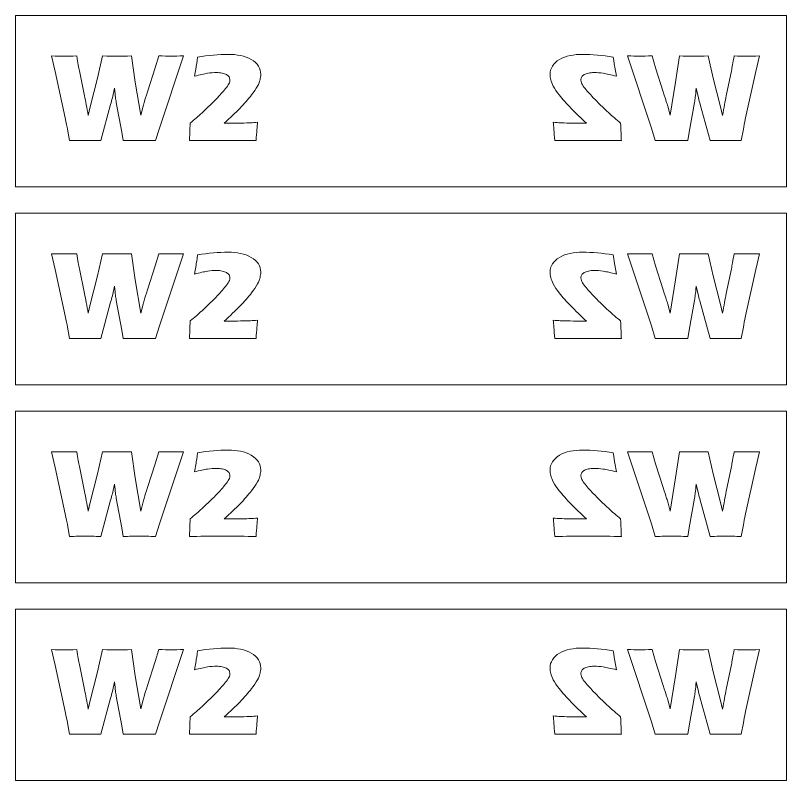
# Model space of a CAD drawing. Header units: millimetres. Extents: x 19 to 160, y -113 to -69.
# Drawn here: x 67.27 to 112.27, y -113.16 to -68.54 of the extents above; entities that cross this region are included whole.
import ezdxf

# ---------------------------------------------------------------- set-up
doc = ezdxf.new("R2010")
doc.units = ezdxf.units.MM
doc.header["$MEASUREMENT"] = 0
doc.layers.add('Layer 1', color=7, linetype='Continuous', lineweight=0)

# ---------------------------------------------------------------- blocks, each defined once
blk = doc.blocks.new('Block_8')
at = {"layer": 'Layer 1', "color": 250, "lineweight": 18, "true_color": 0x231f20}
for points, knots in [([(70.425, -75.838), (70.425, -75.838), (70.302, -75.173), (70.302, -75.173), (70.273, -75.016), (70.228, -74.796), (70.168, -74.514), (70.168, -74.514), (69.578, -71.812), (69.578, -71.812), (69.578, -71.812), (69.364, -70.9), (69.364, -70.9), (69.668, -70.905), (69.915, -70.908), (70.103, -70.908), (70.315, -70.908), (70.561, -70.905), (70.841, -70.9), (70.906, -71.293), (70.958, -71.582), (70.997, -71.765), (70.997, -71.765), (71.301, -73.223), (71.301, -73.223), (71.364, -73.536), (71.434, -73.918), (71.511, -74.369), (71.511, -74.369), (71.63, -73.863), (71.63, -73.863), (71.63, -73.863), (72.06, -72.192), (72.06, -72.192), (72.06, -72.192), (72.356, -70.9), (72.356, -70.9), (72.686, -70.905), (72.966, -70.908), (73.195, -70.908), (73.443, -70.908), (73.722, -70.905), (74.031, -70.9), (74.031, -70.9), (74.259, -72.423), (74.259, -72.423), (74.259, -72.423), (74.575, -74.362), (74.575, -74.362), (74.575, -74.362), (74.716, -73.83), (74.716, -73.83), (74.743, -73.739), (74.77, -73.646), (74.799, -73.552), (74.828, -73.458), (74.888, -73.271), (74.98, -72.991), (74.98, -72.991), (75.421, -71.602), (75.421, -71.602), (75.421, -71.602), (75.627, -70.9), (75.627, -70.9), (75.919, -70.903), (76.16, -70.904), (76.35, -70.904), (76.564, -70.904), (76.804, -70.903), (77.069, -70.9), (77.069, -70.9), (75.667, -75.104), (75.667, -75.104), (75.667, -75.104), (75.443, -75.838), (75.443, -75.838), (75.081, -75.833), (74.765, -75.831), (74.495, -75.831), (74.21, -75.831), (73.895, -75.833), (73.551, -75.838), (73.551, -75.838), (73.467, -75.343), (73.467, -75.343), (73.467, -75.343), (73.15, -73.617), (73.15, -73.617), (73.133, -73.513), (73.118, -73.407), (73.104, -73.297), (73.091, -73.187), (73.073, -73.017), (73.048, -72.785), (73.048, -72.785), (72.922, -73.346), (72.922, -73.346), (72.89, -73.471), (72.858, -73.598), (72.824, -73.726), (72.824, -73.726), (72.241, -75.838), (72.241, -75.838), (71.877, -75.833), (71.574, -75.831), (71.333, -75.831), (71.077, -75.831), (70.775, -75.833), (70.425, -75.838)], [0, 0, 0, 0, 1, 1, 1, 2, 2, 2, 3, 3, 3, 4, 4, 4, 5, 5, 5, 6, 6, 6, 7, 7, 7, 8, 8, 8, 9, 9, 9, 10, 10, 10, 11, 11, 11, 12, 12, 12, 13, 13, 13, 14, 14, 14, 15, 15, 15, 16, 16, 16, 17, 17, 17, 18, 18, 18, 19, 19, 19, 20, 20, 20, 21, 21, 21, 22, 22, 22, 23, 23, 23, 24, 24, 24, 25, 25, 25, 26, 26, 26, 27, 27, 27, 28, 28, 28, 29, 29, 29, 30, 30, 30, 31, 31, 31, 32, 32, 32, 33, 33, 33, 34, 34, 34, 35, 35, 35, 36, 36, 36, 36]), ([(77.416, -75.838), (77.426, -75.725), (77.434, -75.575), (77.44, -75.388), (77.446, -75.201), (77.454, -75.01), (77.463, -74.815), (77.714, -74.61), (77.945, -74.411), (78.154, -74.218), (78.494, -73.905), (78.796, -73.61), (79.059, -73.335), (79.269, -73.116), (79.445, -72.914), (79.587, -72.731), (79.669, -72.623), (79.723, -72.532), (79.75, -72.46), (79.769, -72.409), (79.779, -72.357), (79.779, -72.304), (79.779, -72.234), (79.763, -72.173), (79.732, -72.121), (79.7, -72.07), (79.651, -72.025), (79.583, -71.989), (79.516, -71.953), (79.434, -71.924), (79.337, -71.902), (79.241, -71.881), (79.131, -71.87), (79.008, -71.87), (78.839, -71.87), (78.661, -71.884), (78.475, -71.913), (78.288, -71.942), (78.033, -71.998), (77.709, -72.08), (77.709, -72.08), (77.804, -71.562), (77.804, -71.562), (77.825, -71.459), (77.857, -71.26), (77.898, -70.966), (78.532, -70.859), (79.126, -70.806), (79.681, -70.806), (79.934, -70.806), (80.177, -70.829), (80.408, -70.875), (80.64, -70.921), (80.847, -70.999), (81.03, -71.108), (81.213, -71.218), (81.351, -71.346), (81.443, -71.492), (81.534, -71.638), (81.58, -71.795), (81.58, -71.964), (81.58, -72.075), (81.567, -72.185), (81.54, -72.293), (81.514, -72.397), (81.464, -72.519), (81.392, -72.658), (81.3, -72.832), (81.187, -73.003), (81.052, -73.172), (80.852, -73.425), (80.62, -73.687), (80.357, -73.957), (80.107, -74.213), (79.805, -74.5), (79.453, -74.818), (79.453, -74.818), (79.851, -74.822), (79.851, -74.822), (79.945, -74.822), (80.131, -74.819), (80.41, -74.814), (80.688, -74.81), (80.882, -74.805), (80.99, -74.8), (81.099, -74.795), (81.233, -74.784), (81.392, -74.767), (81.385, -74.883), (81.373, -75.028), (81.357, -75.201), (81.342, -75.375), (81.326, -75.587), (81.309, -75.838), (80.708, -75.833), (80.08, -75.831), (79.424, -75.831), (78.633, -75.831), (77.964, -75.833), (77.416, -75.838)], [0, 0, 0, 0, 1, 1, 1, 2, 2, 2, 3, 3, 3, 4, 4, 4, 5, 5, 5, 6, 6, 6, 7, 7, 7, 8, 8, 8, 9, 9, 9, 10, 10, 10, 11, 11, 11, 12, 12, 12, 13, 13, 13, 14, 14, 14, 15, 15, 15, 16, 16, 16, 17, 17, 17, 18, 18, 18, 19, 19, 19, 20, 20, 20, 21, 21, 21, 22, 22, 22, 23, 23, 23, 24, 24, 24, 25, 25, 25, 26, 26, 26, 27, 27, 27, 28, 28, 28, 29, 29, 29, 30, 30, 30, 31, 31, 31, 32, 32, 32, 33, 33, 33, 33])]:
    blk.add_open_spline(points, degree=3, knots=knots, dxfattribs=at)
blk = doc.blocks.new('Block_9')
at = {"layer": 'Layer 1', "color": 250, "lineweight": 18, "true_color": 0x231f20}
for points, knots in [([(100.621, -75.831), (99.965, -75.831), (99.337, -75.833), (98.737, -75.838), (98.72, -75.587), (98.704, -75.375), (98.688, -75.201), (98.672, -75.028), (98.661, -74.883), (98.654, -74.767), (98.813, -74.784), (98.947, -74.795), (99.055, -74.8), (99.164, -74.805), (99.357, -74.81), (99.636, -74.814), (99.914, -74.819), (100.101, -74.822), (100.195, -74.822), (100.195, -74.822), (100.592, -74.818), (100.592, -74.818), (100.24, -74.5), (99.939, -74.213), (99.688, -73.957), (99.425, -73.687), (99.194, -73.425), (98.994, -73.172), (98.859, -73.003), (98.745, -72.832), (98.654, -72.658), (98.581, -72.519), (98.532, -72.397), (98.505, -72.293), (98.479, -72.185), (98.465, -72.075), (98.465, -71.964), (98.465, -71.795), (98.511, -71.638), (98.603, -71.492), (98.695, -71.346), (98.832, -71.218), (99.015, -71.108), (99.199, -70.999), (99.406, -70.921), (99.638, -70.875), (99.869, -70.829), (100.111, -70.806), (100.365, -70.806), (100.919, -70.806), (101.514, -70.859), (102.148, -70.966), (102.189, -71.26), (102.22, -71.459), (102.242, -71.562), (102.242, -71.562), (102.336, -72.08), (102.336, -72.08), (102.013, -71.998), (101.758, -71.942), (101.571, -71.913), (101.384, -71.884), (101.206, -71.87), (101.037, -71.87), (100.914, -71.87), (100.805, -71.881), (100.708, -71.902), (100.612, -71.924), (100.53, -71.953), (100.462, -71.989), (100.395, -72.025), (100.345, -72.07), (100.314, -72.121), (100.283, -72.173), (100.267, -72.234), (100.267, -72.304), (100.267, -72.357), (100.277, -72.409), (100.296, -72.46), (100.322, -72.532), (100.377, -72.623), (100.459, -72.731), (100.601, -72.914), (100.777, -73.116), (100.987, -73.335), (101.25, -73.61), (101.551, -73.905), (101.891, -74.218), (102.101, -74.411), (102.331, -74.61), (102.582, -74.815), (102.592, -75.01), (102.6, -75.201), (102.605, -75.388), (102.612, -75.575), (102.619, -75.725), (102.629, -75.838), (102.082, -75.833), (101.412, -75.831), (100.621, -75.831)], [0, 0, 0, 0, 1, 1, 1, 2, 2, 2, 3, 3, 3, 4, 4, 4, 5, 5, 5, 6, 6, 6, 7, 7, 7, 8, 8, 8, 9, 9, 9, 10, 10, 10, 11, 11, 11, 12, 12, 12, 13, 13, 13, 14, 14, 14, 15, 15, 15, 16, 16, 16, 17, 17, 17, 18, 18, 18, 19, 19, 19, 20, 20, 20, 21, 21, 21, 22, 22, 22, 23, 23, 23, 24, 24, 24, 25, 25, 25, 26, 26, 26, 27, 27, 27, 28, 28, 28, 29, 29, 29, 30, 30, 30, 31, 31, 31, 32, 32, 32, 33, 33, 33, 33]), ([(108.712, -75.831), (108.471, -75.831), (108.168, -75.833), (107.804, -75.838), (107.804, -75.838), (107.221, -73.726), (107.221, -73.726), (107.188, -73.598), (107.155, -73.471), (107.124, -73.346), (107.124, -73.346), (106.997, -72.785), (106.997, -72.785), (106.973, -73.017), (106.954, -73.187), (106.941, -73.297), (106.928, -73.407), (106.913, -73.513), (106.896, -73.617), (106.896, -73.617), (106.578, -75.343), (106.578, -75.343), (106.578, -75.343), (106.495, -75.838), (106.495, -75.838), (106.15, -75.833), (105.835, -75.831), (105.551, -75.831), (105.281, -75.831), (104.965, -75.833), (104.603, -75.838), (104.603, -75.838), (104.379, -75.104), (104.379, -75.104), (104.379, -75.104), (102.976, -70.9), (102.976, -70.9), (103.241, -70.903), (103.481, -70.904), (103.696, -70.904), (103.886, -70.904), (104.127, -70.903), (104.419, -70.9), (104.419, -70.9), (104.625, -71.602), (104.625, -71.602), (104.625, -71.602), (105.066, -72.991), (105.066, -72.991), (105.157, -73.271), (105.217, -73.458), (105.246, -73.552), (105.275, -73.646), (105.303, -73.739), (105.329, -73.83), (105.329, -73.83), (105.471, -74.362), (105.471, -74.362), (105.471, -74.362), (105.786, -72.423), (105.786, -72.423), (105.786, -72.423), (106.015, -70.9), (106.015, -70.9), (106.324, -70.905), (106.602, -70.908), (106.85, -70.908), (107.08, -70.908), (107.359, -70.905), (107.69, -70.9), (107.69, -70.9), (107.986, -72.192), (107.986, -72.192), (107.986, -72.192), (108.415, -73.863), (108.415, -73.863), (108.415, -73.863), (108.534, -74.369), (108.534, -74.369), (108.611, -73.918), (108.682, -73.536), (108.744, -73.223), (108.744, -73.223), (109.048, -71.765), (109.048, -71.765), (109.087, -71.582), (109.139, -71.293), (109.204, -70.9), (109.484, -70.905), (109.73, -70.908), (109.943, -70.908), (110.131, -70.908), (110.377, -70.905), (110.681, -70.9), (110.681, -70.9), (110.468, -71.812), (110.468, -71.812), (110.468, -71.812), (109.878, -74.514), (109.878, -74.514), (109.817, -74.796), (109.772, -75.016), (109.744, -75.173), (109.744, -75.173), (109.621, -75.838), (109.621, -75.838), (109.271, -75.833), (108.968, -75.831), (108.712, -75.831)], [0, 0, 0, 0, 1, 1, 1, 2, 2, 2, 3, 3, 3, 4, 4, 4, 5, 5, 5, 6, 6, 6, 7, 7, 7, 8, 8, 8, 9, 9, 9, 10, 10, 10, 11, 11, 11, 12, 12, 12, 13, 13, 13, 14, 14, 14, 15, 15, 15, 16, 16, 16, 17, 17, 17, 18, 18, 18, 19, 19, 19, 20, 20, 20, 21, 21, 21, 22, 22, 22, 23, 23, 23, 24, 24, 24, 25, 25, 25, 26, 26, 26, 27, 27, 27, 28, 28, 28, 29, 29, 29, 30, 30, 30, 31, 31, 31, 32, 32, 32, 33, 33, 33, 34, 34, 34, 35, 35, 35, 36, 36, 36, 36])]:
    blk.add_open_spline(points, degree=3, knots=knots, dxfattribs=at)
blk = doc.blocks.new('Block_10')
at = {"layer": 'Layer 1', "color": 250, "lineweight": 18, "true_color": 0x231f20}
for points, knots in [([(77.416, -87.379), (77.426, -87.265), (77.434, -87.115), (77.44, -86.929), (77.446, -86.742), (77.454, -86.551), (77.463, -86.356), (77.714, -86.151), (77.945, -85.952), (78.154, -85.759), (78.494, -85.445), (78.796, -85.151), (79.059, -84.876), (79.269, -84.656), (79.445, -84.455), (79.587, -84.272), (79.669, -84.163), (79.723, -84.073), (79.75, -84), (79.769, -83.95), (79.779, -83.898), (79.779, -83.845), (79.779, -83.775), (79.763, -83.714), (79.732, -83.662), (79.7, -83.61), (79.651, -83.566), (79.583, -83.53), (79.516, -83.494), (79.434, -83.465), (79.337, -83.443), (79.241, -83.421), (79.131, -83.41), (79.008, -83.41), (78.839, -83.41), (78.661, -83.425), (78.475, -83.454), (78.288, -83.483), (78.033, -83.538), (77.709, -83.62), (77.709, -83.62), (77.804, -83.103), (77.804, -83.103), (77.825, -82.999), (77.857, -82.8), (77.898, -82.506), (78.532, -82.4), (79.126, -82.347), (79.681, -82.347), (79.934, -82.347), (80.177, -82.37), (80.408, -82.416), (80.64, -82.461), (80.847, -82.539), (81.03, -82.649), (81.213, -82.759), (81.351, -82.887), (81.443, -83.032), (81.534, -83.178), (81.58, -83.336), (81.58, -83.504), (81.58, -83.615), (81.567, -83.725), (81.54, -83.834), (81.514, -83.937), (81.464, -84.059), (81.392, -84.199), (81.3, -84.373), (81.187, -84.544), (81.052, -84.713), (80.852, -84.966), (80.62, -85.228), (80.357, -85.498), (80.107, -85.753), (79.805, -86.04), (79.453, -86.359), (79.453, -86.359), (79.851, -86.362), (79.851, -86.362), (79.945, -86.362), (80.131, -86.36), (80.41, -86.355), (80.688, -86.35), (80.882, -86.345), (80.99, -86.34), (81.099, -86.336), (81.233, -86.325), (81.392, -86.308), (81.385, -86.424), (81.373, -86.568), (81.357, -86.742), (81.342, -86.916), (81.326, -87.128), (81.309, -87.379), (80.708, -87.374), (80.08, -87.371), (79.424, -87.371), (78.633, -87.371), (77.964, -87.374), (77.416, -87.379)], [0, 0, 0, 0, 1, 1, 1, 2, 2, 2, 3, 3, 3, 4, 4, 4, 5, 5, 5, 6, 6, 6, 7, 7, 7, 8, 8, 8, 9, 9, 9, 10, 10, 10, 11, 11, 11, 12, 12, 12, 13, 13, 13, 14, 14, 14, 15, 15, 15, 16, 16, 16, 17, 17, 17, 18, 18, 18, 19, 19, 19, 20, 20, 20, 21, 21, 21, 22, 22, 22, 23, 23, 23, 24, 24, 24, 25, 25, 25, 26, 26, 26, 27, 27, 27, 28, 28, 28, 29, 29, 29, 30, 30, 30, 31, 31, 31, 32, 32, 32, 33, 33, 33, 33]), ([(70.425, -87.379), (70.425, -87.379), (70.302, -86.713), (70.302, -86.713), (70.273, -86.556), (70.228, -86.337), (70.168, -86.055), (70.168, -86.055), (69.578, -83.353), (69.578, -83.353), (69.578, -83.353), (69.364, -82.441), (69.364, -82.441), (69.668, -82.446), (69.915, -82.448), (70.103, -82.448), (70.315, -82.448), (70.561, -82.446), (70.841, -82.441), (70.906, -82.834), (70.958, -83.122), (70.997, -83.306), (70.997, -83.306), (71.301, -84.763), (71.301, -84.763), (71.364, -85.077), (71.434, -85.459), (71.511, -85.91), (71.511, -85.91), (71.63, -85.404), (71.63, -85.404), (71.63, -85.404), (72.06, -83.732), (72.06, -83.732), (72.06, -83.732), (72.356, -82.441), (72.356, -82.441), (72.686, -82.446), (72.966, -82.448), (73.195, -82.448), (73.443, -82.448), (73.722, -82.446), (74.031, -82.441), (74.031, -82.441), (74.259, -83.964), (74.259, -83.964), (74.259, -83.964), (74.575, -85.903), (74.575, -85.903), (74.575, -85.903), (74.716, -85.371), (74.716, -85.371), (74.743, -85.279), (74.77, -85.187), (74.799, -85.092), (74.828, -84.998), (74.888, -84.812), (74.98, -84.532), (74.98, -84.532), (75.421, -83.143), (75.421, -83.143), (75.421, -83.143), (75.627, -82.441), (75.627, -82.441), (75.919, -82.443), (76.16, -82.445), (76.35, -82.445), (76.564, -82.445), (76.804, -82.443), (77.069, -82.441), (77.069, -82.441), (75.667, -86.644), (75.667, -86.644), (75.667, -86.644), (75.443, -87.379), (75.443, -87.379), (75.081, -87.374), (74.765, -87.371), (74.495, -87.371), (74.21, -87.371), (73.895, -87.374), (73.551, -87.379), (73.551, -87.379), (73.467, -86.883), (73.467, -86.883), (73.467, -86.883), (73.15, -85.158), (73.15, -85.158), (73.133, -85.054), (73.118, -84.947), (73.104, -84.838), (73.091, -84.728), (73.073, -84.557), (73.048, -84.326), (73.048, -84.326), (72.922, -84.886), (72.922, -84.886), (72.89, -85.012), (72.858, -85.138), (72.824, -85.266), (72.824, -85.266), (72.241, -87.379), (72.241, -87.379), (71.877, -87.374), (71.574, -87.371), (71.333, -87.371), (71.077, -87.371), (70.775, -87.374), (70.425, -87.379)], [0, 0, 0, 0, 1, 1, 1, 2, 2, 2, 3, 3, 3, 4, 4, 4, 5, 5, 5, 6, 6, 6, 7, 7, 7, 8, 8, 8, 9, 9, 9, 10, 10, 10, 11, 11, 11, 12, 12, 12, 13, 13, 13, 14, 14, 14, 15, 15, 15, 16, 16, 16, 17, 17, 17, 18, 18, 18, 19, 19, 19, 20, 20, 20, 21, 21, 21, 22, 22, 22, 23, 23, 23, 24, 24, 24, 25, 25, 25, 26, 26, 26, 27, 27, 27, 28, 28, 28, 29, 29, 29, 30, 30, 30, 31, 31, 31, 32, 32, 32, 33, 33, 33, 34, 34, 34, 35, 35, 35, 36, 36, 36, 36])]:
    blk.add_open_spline(points, degree=3, knots=knots, dxfattribs=at)
blk = doc.blocks.new('Block_11')
at = {"layer": 'Layer 1', "color": 250, "lineweight": 18, "true_color": 0x231f20}
for points, knots in [([(100.621, -87.371), (99.965, -87.371), (99.337, -87.374), (98.737, -87.379), (98.72, -87.128), (98.704, -86.916), (98.688, -86.742), (98.672, -86.568), (98.661, -86.424), (98.654, -86.308), (98.813, -86.325), (98.947, -86.336), (99.055, -86.34), (99.164, -86.345), (99.357, -86.35), (99.636, -86.355), (99.914, -86.36), (100.101, -86.362), (100.195, -86.362), (100.195, -86.362), (100.592, -86.359), (100.592, -86.359), (100.24, -86.04), (99.939, -85.753), (99.688, -85.498), (99.425, -85.228), (99.194, -84.966), (98.994, -84.713), (98.859, -84.544), (98.745, -84.373), (98.654, -84.199), (98.581, -84.059), (98.532, -83.937), (98.505, -83.834), (98.479, -83.725), (98.465, -83.615), (98.465, -83.504), (98.465, -83.336), (98.511, -83.178), (98.603, -83.032), (98.695, -82.887), (98.832, -82.759), (99.015, -82.649), (99.199, -82.539), (99.406, -82.461), (99.638, -82.416), (99.869, -82.37), (100.111, -82.347), (100.365, -82.347), (100.919, -82.347), (101.514, -82.4), (102.148, -82.506), (102.189, -82.8), (102.22, -82.999), (102.242, -83.103), (102.242, -83.103), (102.336, -83.62), (102.336, -83.62), (102.013, -83.538), (101.758, -83.483), (101.571, -83.454), (101.384, -83.425), (101.206, -83.41), (101.037, -83.41), (100.914, -83.41), (100.805, -83.421), (100.708, -83.443), (100.612, -83.465), (100.53, -83.494), (100.462, -83.53), (100.395, -83.566), (100.345, -83.61), (100.314, -83.662), (100.283, -83.714), (100.267, -83.775), (100.267, -83.845), (100.267, -83.898), (100.277, -83.95), (100.296, -84), (100.322, -84.073), (100.377, -84.163), (100.459, -84.272), (100.601, -84.455), (100.777, -84.656), (100.987, -84.876), (101.25, -85.151), (101.551, -85.445), (101.891, -85.759), (102.101, -85.952), (102.331, -86.151), (102.582, -86.356), (102.592, -86.551), (102.6, -86.742), (102.605, -86.929), (102.612, -87.115), (102.619, -87.265), (102.629, -87.379), (102.082, -87.374), (101.412, -87.371), (100.621, -87.371)], [0, 0, 0, 0, 1, 1, 1, 2, 2, 2, 3, 3, 3, 4, 4, 4, 5, 5, 5, 6, 6, 6, 7, 7, 7, 8, 8, 8, 9, 9, 9, 10, 10, 10, 11, 11, 11, 12, 12, 12, 13, 13, 13, 14, 14, 14, 15, 15, 15, 16, 16, 16, 17, 17, 17, 18, 18, 18, 19, 19, 19, 20, 20, 20, 21, 21, 21, 22, 22, 22, 23, 23, 23, 24, 24, 24, 25, 25, 25, 26, 26, 26, 27, 27, 27, 28, 28, 28, 29, 29, 29, 30, 30, 30, 31, 31, 31, 32, 32, 32, 33, 33, 33, 33]), ([(108.712, -87.371), (108.471, -87.371), (108.168, -87.374), (107.804, -87.379), (107.804, -87.379), (107.221, -85.266), (107.221, -85.266), (107.188, -85.138), (107.155, -85.012), (107.124, -84.886), (107.124, -84.886), (106.997, -84.326), (106.997, -84.326), (106.973, -84.557), (106.954, -84.728), (106.941, -84.838), (106.928, -84.947), (106.913, -85.054), (106.896, -85.158), (106.896, -85.158), (106.578, -86.883), (106.578, -86.883), (106.578, -86.883), (106.495, -87.379), (106.495, -87.379), (106.15, -87.374), (105.835, -87.371), (105.551, -87.371), (105.281, -87.371), (104.965, -87.374), (104.603, -87.379), (104.603, -87.379), (104.379, -86.644), (104.379, -86.644), (104.379, -86.644), (102.976, -82.441), (102.976, -82.441), (103.241, -82.443), (103.481, -82.445), (103.696, -82.445), (103.886, -82.445), (104.127, -82.443), (104.419, -82.441), (104.419, -82.441), (104.625, -83.143), (104.625, -83.143), (104.625, -83.143), (105.066, -84.532), (105.066, -84.532), (105.157, -84.812), (105.217, -84.998), (105.246, -85.092), (105.275, -85.187), (105.303, -85.279), (105.329, -85.371), (105.329, -85.371), (105.471, -85.903), (105.471, -85.903), (105.471, -85.903), (105.786, -83.964), (105.786, -83.964), (105.786, -83.964), (106.015, -82.441), (106.015, -82.441), (106.324, -82.446), (106.602, -82.448), (106.85, -82.448), (107.08, -82.448), (107.359, -82.446), (107.69, -82.441), (107.69, -82.441), (107.986, -83.732), (107.986, -83.732), (107.986, -83.732), (108.415, -85.404), (108.415, -85.404), (108.415, -85.404), (108.534, -85.91), (108.534, -85.91), (108.611, -85.459), (108.682, -85.077), (108.744, -84.763), (108.744, -84.763), (109.048, -83.306), (109.048, -83.306), (109.087, -83.122), (109.139, -82.834), (109.204, -82.441), (109.484, -82.446), (109.73, -82.448), (109.943, -82.448), (110.131, -82.448), (110.377, -82.446), (110.681, -82.441), (110.681, -82.441), (110.468, -83.353), (110.468, -83.353), (110.468, -83.353), (109.878, -86.055), (109.878, -86.055), (109.817, -86.337), (109.772, -86.556), (109.744, -86.713), (109.744, -86.713), (109.621, -87.379), (109.621, -87.379), (109.271, -87.374), (108.968, -87.371), (108.712, -87.371)], [0, 0, 0, 0, 1, 1, 1, 2, 2, 2, 3, 3, 3, 4, 4, 4, 5, 5, 5, 6, 6, 6, 7, 7, 7, 8, 8, 8, 9, 9, 9, 10, 10, 10, 11, 11, 11, 12, 12, 12, 13, 13, 13, 14, 14, 14, 15, 15, 15, 16, 16, 16, 17, 17, 17, 18, 18, 18, 19, 19, 19, 20, 20, 20, 21, 21, 21, 22, 22, 22, 23, 23, 23, 24, 24, 24, 25, 25, 25, 26, 26, 26, 27, 27, 27, 28, 28, 28, 29, 29, 29, 30, 30, 30, 31, 31, 31, 32, 32, 32, 33, 33, 33, 34, 34, 34, 35, 35, 35, 36, 36, 36, 36])]:
    blk.add_open_spline(points, degree=3, knots=knots, dxfattribs=at)
blk = doc.blocks.new('Block_12')
at = {"layer": 'Layer 1', "color": 250, "lineweight": 18, "true_color": 0x231f20}
for points, knots in [([(70.425, -98.919), (70.425, -98.919), (70.302, -98.254), (70.302, -98.254), (70.273, -98.097), (70.228, -97.877), (70.168, -97.595), (70.168, -97.595), (69.578, -94.893), (69.578, -94.893), (69.578, -94.893), (69.364, -93.982), (69.364, -93.982), (69.668, -93.986), (69.915, -93.989), (70.103, -93.989), (70.315, -93.989), (70.561, -93.986), (70.841, -93.982), (70.906, -94.375), (70.958, -94.663), (70.997, -94.846), (70.997, -94.846), (71.301, -96.304), (71.301, -96.304), (71.364, -96.617), (71.434, -97), (71.511, -97.451), (71.511, -97.451), (71.63, -96.944), (71.63, -96.944), (71.63, -96.944), (72.06, -95.273), (72.06, -95.273), (72.06, -95.273), (72.356, -93.982), (72.356, -93.982), (72.686, -93.986), (72.966, -93.989), (73.195, -93.989), (73.443, -93.989), (73.722, -93.986), (74.031, -93.982), (74.031, -93.982), (74.259, -95.504), (74.259, -95.504), (74.259, -95.504), (74.575, -97.443), (74.575, -97.443), (74.575, -97.443), (74.716, -96.912), (74.716, -96.912), (74.743, -96.82), (74.77, -96.727), (74.799, -96.633), (74.828, -96.539), (74.888, -96.352), (74.98, -96.072), (74.98, -96.072), (75.421, -94.683), (75.421, -94.683), (75.421, -94.683), (75.627, -93.982), (75.627, -93.982), (75.919, -93.984), (76.16, -93.985), (76.35, -93.985), (76.564, -93.985), (76.804, -93.984), (77.069, -93.982), (77.069, -93.982), (75.667, -98.185), (75.667, -98.185), (75.667, -98.185), (75.443, -98.919), (75.443, -98.919), (75.081, -98.914), (74.765, -98.912), (74.495, -98.912), (74.21, -98.912), (73.895, -98.914), (73.551, -98.919), (73.551, -98.919), (73.467, -98.424), (73.467, -98.424), (73.467, -98.424), (73.15, -96.698), (73.15, -96.698), (73.133, -96.594), (73.118, -96.488), (73.104, -96.378), (73.091, -96.268), (73.073, -96.098), (73.048, -95.866), (73.048, -95.866), (72.922, -96.427), (72.922, -96.427), (72.89, -96.552), (72.858, -96.679), (72.824, -96.807), (72.824, -96.807), (72.241, -98.919), (72.241, -98.919), (71.877, -98.914), (71.574, -98.912), (71.333, -98.912), (71.077, -98.912), (70.775, -98.914), (70.425, -98.919)], [0, 0, 0, 0, 1, 1, 1, 2, 2, 2, 3, 3, 3, 4, 4, 4, 5, 5, 5, 6, 6, 6, 7, 7, 7, 8, 8, 8, 9, 9, 9, 10, 10, 10, 11, 11, 11, 12, 12, 12, 13, 13, 13, 14, 14, 14, 15, 15, 15, 16, 16, 16, 17, 17, 17, 18, 18, 18, 19, 19, 19, 20, 20, 20, 21, 21, 21, 22, 22, 22, 23, 23, 23, 24, 24, 24, 25, 25, 25, 26, 26, 26, 27, 27, 27, 28, 28, 28, 29, 29, 29, 30, 30, 30, 31, 31, 31, 32, 32, 32, 33, 33, 33, 34, 34, 34, 35, 35, 35, 36, 36, 36, 36]), ([(77.416, -98.919), (77.426, -98.806), (77.434, -98.656), (77.44, -98.469), (77.446, -98.283), (77.454, -98.092), (77.463, -97.896), (77.714, -97.691), (77.945, -97.492), (78.154, -97.299), (78.494, -96.986), (78.796, -96.691), (79.059, -96.417), (79.269, -96.197), (79.445, -95.996), (79.587, -95.812), (79.669, -95.704), (79.723, -95.613), (79.75, -95.541), (79.769, -95.49), (79.779, -95.438), (79.779, -95.385), (79.779, -95.315), (79.763, -95.254), (79.732, -95.202), (79.7, -95.151), (79.651, -95.107), (79.583, -95.07), (79.516, -95.034), (79.434, -95.005), (79.337, -94.984), (79.241, -94.962), (79.131, -94.951), (79.008, -94.951), (78.839, -94.951), (78.661, -94.965), (78.475, -94.994), (78.288, -95.023), (78.033, -95.079), (77.709, -95.161), (77.709, -95.161), (77.804, -94.643), (77.804, -94.643), (77.825, -94.54), (77.857, -94.341), (77.898, -94.047), (78.532, -93.941), (79.126, -93.887), (79.681, -93.887), (79.934, -93.887), (80.177, -93.91), (80.408, -93.956), (80.64, -94.002), (80.847, -94.08), (81.03, -94.189), (81.213, -94.299), (81.351, -94.427), (81.443, -94.573), (81.534, -94.719), (81.58, -94.876), (81.58, -95.045), (81.58, -95.156), (81.567, -95.266), (81.54, -95.374), (81.514, -95.478), (81.464, -95.6), (81.392, -95.74), (81.3, -95.913), (81.187, -96.084), (81.052, -96.253), (80.852, -96.506), (80.62, -96.768), (80.357, -97.038), (80.107, -97.294), (79.805, -97.581), (79.453, -97.899), (79.453, -97.899), (79.851, -97.903), (79.851, -97.903), (79.945, -97.903), (80.131, -97.9), (80.41, -97.895), (80.688, -97.891), (80.882, -97.886), (80.99, -97.881), (81.099, -97.876), (81.233, -97.865), (81.392, -97.848), (81.385, -97.964), (81.373, -98.109), (81.357, -98.283), (81.342, -98.456), (81.326, -98.668), (81.309, -98.919), (80.708, -98.914), (80.08, -98.912), (79.424, -98.912), (78.633, -98.912), (77.964, -98.914), (77.416, -98.919)], [0, 0, 0, 0, 1, 1, 1, 2, 2, 2, 3, 3, 3, 4, 4, 4, 5, 5, 5, 6, 6, 6, 7, 7, 7, 8, 8, 8, 9, 9, 9, 10, 10, 10, 11, 11, 11, 12, 12, 12, 13, 13, 13, 14, 14, 14, 15, 15, 15, 16, 16, 16, 17, 17, 17, 18, 18, 18, 19, 19, 19, 20, 20, 20, 21, 21, 21, 22, 22, 22, 23, 23, 23, 24, 24, 24, 25, 25, 25, 26, 26, 26, 27, 27, 27, 28, 28, 28, 29, 29, 29, 30, 30, 30, 31, 31, 31, 32, 32, 32, 33, 33, 33, 33])]:
    blk.add_open_spline(points, degree=3, knots=knots, dxfattribs=at)
blk = doc.blocks.new('Block_13')
at = {"layer": 'Layer 1', "color": 250, "lineweight": 18, "true_color": 0x231f20}
for points, knots in [([(100.621, -98.912), (99.965, -98.912), (99.337, -98.914), (98.737, -98.919), (98.72, -98.668), (98.704, -98.456), (98.688, -98.283), (98.672, -98.109), (98.661, -97.964), (98.654, -97.848), (98.813, -97.865), (98.947, -97.876), (99.055, -97.881), (99.164, -97.886), (99.357, -97.891), (99.636, -97.895), (99.914, -97.9), (100.101, -97.903), (100.195, -97.903), (100.195, -97.903), (100.592, -97.899), (100.592, -97.899), (100.24, -97.581), (99.939, -97.294), (99.688, -97.038), (99.425, -96.768), (99.194, -96.506), (98.994, -96.253), (98.859, -96.084), (98.745, -95.913), (98.654, -95.74), (98.581, -95.6), (98.532, -95.478), (98.505, -95.374), (98.479, -95.266), (98.465, -95.156), (98.465, -95.045), (98.465, -94.876), (98.511, -94.719), (98.603, -94.573), (98.695, -94.427), (98.832, -94.299), (99.015, -94.189), (99.199, -94.08), (99.406, -94.002), (99.638, -93.956), (99.869, -93.91), (100.111, -93.887), (100.365, -93.887), (100.919, -93.887), (101.514, -93.941), (102.148, -94.047), (102.189, -94.341), (102.22, -94.54), (102.242, -94.643), (102.242, -94.643), (102.336, -95.161), (102.336, -95.161), (102.013, -95.079), (101.758, -95.023), (101.571, -94.994), (101.384, -94.965), (101.206, -94.951), (101.037, -94.951), (100.914, -94.951), (100.805, -94.962), (100.708, -94.984), (100.612, -95.005), (100.53, -95.034), (100.462, -95.07), (100.395, -95.107), (100.345, -95.151), (100.314, -95.202), (100.283, -95.254), (100.267, -95.315), (100.267, -95.385), (100.267, -95.438), (100.277, -95.49), (100.296, -95.541), (100.322, -95.613), (100.377, -95.704), (100.459, -95.812), (100.601, -95.996), (100.777, -96.197), (100.987, -96.417), (101.25, -96.691), (101.551, -96.986), (101.891, -97.299), (102.101, -97.492), (102.331, -97.691), (102.582, -97.896), (102.592, -98.092), (102.6, -98.283), (102.605, -98.469), (102.612, -98.656), (102.619, -98.806), (102.629, -98.919), (102.082, -98.914), (101.412, -98.912), (100.621, -98.912)], [0, 0, 0, 0, 1, 1, 1, 2, 2, 2, 3, 3, 3, 4, 4, 4, 5, 5, 5, 6, 6, 6, 7, 7, 7, 8, 8, 8, 9, 9, 9, 10, 10, 10, 11, 11, 11, 12, 12, 12, 13, 13, 13, 14, 14, 14, 15, 15, 15, 16, 16, 16, 17, 17, 17, 18, 18, 18, 19, 19, 19, 20, 20, 20, 21, 21, 21, 22, 22, 22, 23, 23, 23, 24, 24, 24, 25, 25, 25, 26, 26, 26, 27, 27, 27, 28, 28, 28, 29, 29, 29, 30, 30, 30, 31, 31, 31, 32, 32, 32, 33, 33, 33, 33]), ([(108.712, -98.912), (108.471, -98.912), (108.168, -98.914), (107.804, -98.919), (107.804, -98.919), (107.221, -96.807), (107.221, -96.807), (107.188, -96.679), (107.155, -96.552), (107.124, -96.427), (107.124, -96.427), (106.997, -95.866), (106.997, -95.866), (106.973, -96.098), (106.954, -96.268), (106.941, -96.378), (106.928, -96.488), (106.913, -96.594), (106.896, -96.698), (106.896, -96.698), (106.578, -98.424), (106.578, -98.424), (106.578, -98.424), (106.495, -98.919), (106.495, -98.919), (106.15, -98.914), (105.835, -98.912), (105.551, -98.912), (105.281, -98.912), (104.965, -98.914), (104.603, -98.919), (104.603, -98.919), (104.379, -98.185), (104.379, -98.185), (104.379, -98.185), (102.976, -93.982), (102.976, -93.982), (103.241, -93.984), (103.481, -93.985), (103.696, -93.985), (103.886, -93.985), (104.127, -93.984), (104.419, -93.982), (104.419, -93.982), (104.625, -94.683), (104.625, -94.683), (104.625, -94.683), (105.066, -96.072), (105.066, -96.072), (105.157, -96.352), (105.217, -96.539), (105.246, -96.633), (105.275, -96.727), (105.303, -96.82), (105.329, -96.912), (105.329, -96.912), (105.471, -97.443), (105.471, -97.443), (105.471, -97.443), (105.786, -95.504), (105.786, -95.504), (105.786, -95.504), (106.015, -93.982), (106.015, -93.982), (106.324, -93.986), (106.602, -93.989), (106.85, -93.989), (107.08, -93.989), (107.359, -93.986), (107.69, -93.982), (107.69, -93.982), (107.986, -95.273), (107.986, -95.273), (107.986, -95.273), (108.415, -96.944), (108.415, -96.944), (108.415, -96.944), (108.534, -97.451), (108.534, -97.451), (108.611, -97), (108.682, -96.617), (108.744, -96.304), (108.744, -96.304), (109.048, -94.846), (109.048, -94.846), (109.087, -94.663), (109.139, -94.375), (109.204, -93.982), (109.484, -93.986), (109.73, -93.989), (109.943, -93.989), (110.131, -93.989), (110.377, -93.986), (110.681, -93.982), (110.681, -93.982), (110.468, -94.893), (110.468, -94.893), (110.468, -94.893), (109.878, -97.595), (109.878, -97.595), (109.817, -97.877), (109.772, -98.097), (109.744, -98.254), (109.744, -98.254), (109.621, -98.919), (109.621, -98.919), (109.271, -98.914), (108.968, -98.912), (108.712, -98.912)], [0, 0, 0, 0, 1, 1, 1, 2, 2, 2, 3, 3, 3, 4, 4, 4, 5, 5, 5, 6, 6, 6, 7, 7, 7, 8, 8, 8, 9, 9, 9, 10, 10, 10, 11, 11, 11, 12, 12, 12, 13, 13, 13, 14, 14, 14, 15, 15, 15, 16, 16, 16, 17, 17, 17, 18, 18, 18, 19, 19, 19, 20, 20, 20, 21, 21, 21, 22, 22, 22, 23, 23, 23, 24, 24, 24, 25, 25, 25, 26, 26, 26, 27, 27, 27, 28, 28, 28, 29, 29, 29, 30, 30, 30, 31, 31, 31, 32, 32, 32, 33, 33, 33, 34, 34, 34, 35, 35, 35, 36, 36, 36, 36])]:
    blk.add_open_spline(points, degree=3, knots=knots, dxfattribs=at)
blk = doc.blocks.new('Block_14')
at = {"layer": 'Layer 1', "color": 250, "lineweight": 18, "true_color": 0x231f20}
for points, knots in [([(70.425, -110.46), (70.425, -110.46), (70.302, -109.794), (70.302, -109.794), (70.273, -109.637), (70.228, -109.418), (70.168, -109.136), (70.168, -109.136), (69.578, -106.434), (69.578, -106.434), (69.578, -106.434), (69.364, -105.522), (69.364, -105.522), (69.668, -105.527), (69.915, -105.529), (70.103, -105.529), (70.315, -105.529), (70.561, -105.527), (70.841, -105.522), (70.906, -105.915), (70.958, -106.203), (70.997, -106.387), (70.997, -106.387), (71.301, -107.844), (71.301, -107.844), (71.364, -108.158), (71.434, -108.54), (71.511, -108.991), (71.511, -108.991), (71.63, -108.485), (71.63, -108.485), (71.63, -108.485), (72.06, -106.813), (72.06, -106.813), (72.06, -106.813), (72.356, -105.522), (72.356, -105.522), (72.686, -105.527), (72.966, -105.529), (73.195, -105.529), (73.443, -105.529), (73.722, -105.527), (74.031, -105.522), (74.031, -105.522), (74.259, -107.045), (74.259, -107.045), (74.259, -107.045), (74.575, -108.984), (74.575, -108.984), (74.575, -108.984), (74.716, -108.452), (74.716, -108.452), (74.743, -108.36), (74.77, -108.268), (74.799, -108.174), (74.828, -108.08), (74.888, -107.893), (74.98, -107.613), (74.98, -107.613), (75.421, -106.224), (75.421, -106.224), (75.421, -106.224), (75.627, -105.522), (75.627, -105.522), (75.919, -105.524), (76.16, -105.526), (76.35, -105.526), (76.564, -105.526), (76.804, -105.524), (77.069, -105.522), (77.069, -105.522), (75.667, -109.725), (75.667, -109.725), (75.667, -109.725), (75.443, -110.46), (75.443, -110.46), (75.081, -110.455), (74.765, -110.453), (74.495, -110.453), (74.21, -110.453), (73.895, -110.455), (73.551, -110.46), (73.551, -110.46), (73.467, -109.964), (73.467, -109.964), (73.467, -109.964), (73.15, -108.239), (73.15, -108.239), (73.133, -108.135), (73.118, -108.028), (73.104, -107.919), (73.091, -107.809), (73.073, -107.638), (73.048, -107.407), (73.048, -107.407), (72.922, -107.967), (72.922, -107.967), (72.89, -108.093), (72.858, -108.219), (72.824, -108.347), (72.824, -108.347), (72.241, -110.46), (72.241, -110.46), (71.877, -110.455), (71.574, -110.453), (71.333, -110.453), (71.077, -110.453), (70.775, -110.455), (70.425, -110.46)], [0, 0, 0, 0, 1, 1, 1, 2, 2, 2, 3, 3, 3, 4, 4, 4, 5, 5, 5, 6, 6, 6, 7, 7, 7, 8, 8, 8, 9, 9, 9, 10, 10, 10, 11, 11, 11, 12, 12, 12, 13, 13, 13, 14, 14, 14, 15, 15, 15, 16, 16, 16, 17, 17, 17, 18, 18, 18, 19, 19, 19, 20, 20, 20, 21, 21, 21, 22, 22, 22, 23, 23, 23, 24, 24, 24, 25, 25, 25, 26, 26, 26, 27, 27, 27, 28, 28, 28, 29, 29, 29, 30, 30, 30, 31, 31, 31, 32, 32, 32, 33, 33, 33, 34, 34, 34, 35, 35, 35, 36, 36, 36, 36]), ([(77.416, -110.46), (77.426, -110.347), (77.434, -110.197), (77.44, -110.01), (77.446, -109.823), (77.454, -109.632), (77.463, -109.437), (77.714, -109.232), (77.945, -109.033), (78.154, -108.84), (78.494, -108.526), (78.796, -108.232), (79.059, -107.957), (79.269, -107.737), (79.445, -107.536), (79.587, -107.353), (79.669, -107.244), (79.723, -107.154), (79.75, -107.081), (79.769, -107.031), (79.779, -106.979), (79.779, -106.926), (79.779, -106.856), (79.763, -106.795), (79.732, -106.743), (79.7, -106.691), (79.651, -106.647), (79.583, -106.611), (79.516, -106.575), (79.434, -106.546), (79.337, -106.524), (79.241, -106.502), (79.131, -106.492), (79.008, -106.492), (78.839, -106.492), (78.661, -106.506), (78.475, -106.535), (78.288, -106.564), (78.033, -106.619), (77.709, -106.701), (77.709, -106.701), (77.804, -106.184), (77.804, -106.184), (77.825, -106.08), (77.857, -105.881), (77.898, -105.587), (78.532, -105.481), (79.126, -105.428), (79.681, -105.428), (79.934, -105.428), (80.177, -105.451), (80.408, -105.497), (80.64, -105.543), (80.847, -105.62), (81.03, -105.73), (81.213, -105.84), (81.351, -105.968), (81.443, -106.113), (81.534, -106.259), (81.58, -106.417), (81.58, -106.586), (81.58, -106.697), (81.567, -106.806), (81.54, -106.915), (81.514, -107.018), (81.464, -107.14), (81.392, -107.28), (81.3, -107.454), (81.187, -107.625), (81.052, -107.794), (80.852, -108.047), (80.62, -108.309), (80.357, -108.579), (80.107, -108.834), (79.805, -109.121), (79.453, -109.44), (79.453, -109.44), (79.851, -109.443), (79.851, -109.443), (79.945, -109.443), (80.131, -109.441), (80.41, -109.436), (80.688, -109.431), (80.882, -109.426), (80.99, -109.422), (81.099, -109.417), (81.233, -109.406), (81.392, -109.389), (81.385, -109.505), (81.373, -109.649), (81.357, -109.823), (81.342, -109.997), (81.326, -110.209), (81.309, -110.46), (80.708, -110.455), (80.08, -110.453), (79.424, -110.453), (78.633, -110.453), (77.964, -110.455), (77.416, -110.46)], [0, 0, 0, 0, 1, 1, 1, 2, 2, 2, 3, 3, 3, 4, 4, 4, 5, 5, 5, 6, 6, 6, 7, 7, 7, 8, 8, 8, 9, 9, 9, 10, 10, 10, 11, 11, 11, 12, 12, 12, 13, 13, 13, 14, 14, 14, 15, 15, 15, 16, 16, 16, 17, 17, 17, 18, 18, 18, 19, 19, 19, 20, 20, 20, 21, 21, 21, 22, 22, 22, 23, 23, 23, 24, 24, 24, 25, 25, 25, 26, 26, 26, 27, 27, 27, 28, 28, 28, 29, 29, 29, 30, 30, 30, 31, 31, 31, 32, 32, 32, 33, 33, 33, 33])]:
    blk.add_open_spline(points, degree=3, knots=knots, dxfattribs=at)
blk = doc.blocks.new('Block_15')
at = {"layer": 'Layer 1', "color": 250, "lineweight": 18, "true_color": 0x231f20}
for points, knots in [([(100.621, -110.453), (99.965, -110.453), (99.337, -110.455), (98.737, -110.46), (98.72, -110.209), (98.704, -109.997), (98.688, -109.823), (98.672, -109.649), (98.661, -109.505), (98.654, -109.389), (98.813, -109.406), (98.947, -109.417), (99.055, -109.422), (99.164, -109.426), (99.357, -109.431), (99.636, -109.436), (99.914, -109.441), (100.101, -109.443), (100.195, -109.443), (100.195, -109.443), (100.592, -109.44), (100.592, -109.44), (100.24, -109.121), (99.939, -108.834), (99.688, -108.579), (99.425, -108.309), (99.194, -108.047), (98.994, -107.794), (98.859, -107.625), (98.745, -107.454), (98.654, -107.28), (98.581, -107.14), (98.532, -107.018), (98.505, -106.915), (98.479, -106.806), (98.465, -106.697), (98.465, -106.586), (98.465, -106.417), (98.511, -106.259), (98.603, -106.113), (98.695, -105.968), (98.832, -105.84), (99.015, -105.73), (99.199, -105.62), (99.406, -105.543), (99.638, -105.497), (99.869, -105.451), (100.111, -105.428), (100.365, -105.428), (100.919, -105.428), (101.514, -105.481), (102.148, -105.587), (102.189, -105.881), (102.22, -106.08), (102.242, -106.184), (102.242, -106.184), (102.336, -106.701), (102.336, -106.701), (102.013, -106.619), (101.758, -106.564), (101.571, -106.535), (101.384, -106.506), (101.206, -106.492), (101.037, -106.492), (100.914, -106.492), (100.805, -106.502), (100.708, -106.524), (100.612, -106.546), (100.53, -106.575), (100.462, -106.611), (100.395, -106.647), (100.345, -106.691), (100.314, -106.743), (100.283, -106.795), (100.267, -106.856), (100.267, -106.926), (100.267, -106.979), (100.277, -107.031), (100.296, -107.081), (100.322, -107.154), (100.377, -107.244), (100.459, -107.353), (100.601, -107.536), (100.777, -107.737), (100.987, -107.957), (101.25, -108.232), (101.551, -108.526), (101.891, -108.84), (102.101, -109.033), (102.331, -109.232), (102.582, -109.437), (102.592, -109.632), (102.6, -109.823), (102.605, -110.01), (102.612, -110.197), (102.619, -110.347), (102.629, -110.46), (102.082, -110.455), (101.412, -110.453), (100.621, -110.453)], [0, 0, 0, 0, 1, 1, 1, 2, 2, 2, 3, 3, 3, 4, 4, 4, 5, 5, 5, 6, 6, 6, 7, 7, 7, 8, 8, 8, 9, 9, 9, 10, 10, 10, 11, 11, 11, 12, 12, 12, 13, 13, 13, 14, 14, 14, 15, 15, 15, 16, 16, 16, 17, 17, 17, 18, 18, 18, 19, 19, 19, 20, 20, 20, 21, 21, 21, 22, 22, 22, 23, 23, 23, 24, 24, 24, 25, 25, 25, 26, 26, 26, 27, 27, 27, 28, 28, 28, 29, 29, 29, 30, 30, 30, 31, 31, 31, 32, 32, 32, 33, 33, 33, 33]), ([(108.712, -110.453), (108.471, -110.453), (108.168, -110.455), (107.804, -110.46), (107.804, -110.46), (107.221, -108.347), (107.221, -108.347), (107.188, -108.219), (107.155, -108.093), (107.124, -107.967), (107.124, -107.967), (106.997, -107.407), (106.997, -107.407), (106.973, -107.638), (106.954, -107.809), (106.941, -107.919), (106.928, -108.028), (106.913, -108.135), (106.896, -108.239), (106.896, -108.239), (106.578, -109.964), (106.578, -109.964), (106.578, -109.964), (106.495, -110.46), (106.495, -110.46), (106.15, -110.455), (105.835, -110.453), (105.551, -110.453), (105.281, -110.453), (104.965, -110.455), (104.603, -110.46), (104.603, -110.46), (104.379, -109.725), (104.379, -109.725), (104.379, -109.725), (102.976, -105.522), (102.976, -105.522), (103.241, -105.524), (103.481, -105.526), (103.696, -105.526), (103.886, -105.526), (104.127, -105.524), (104.419, -105.522), (104.419, -105.522), (104.625, -106.224), (104.625, -106.224), (104.625, -106.224), (105.066, -107.613), (105.066, -107.613), (105.157, -107.893), (105.217, -108.08), (105.246, -108.174), (105.275, -108.268), (105.303, -108.36), (105.329, -108.452), (105.329, -108.452), (105.471, -108.984), (105.471, -108.984), (105.471, -108.984), (105.786, -107.045), (105.786, -107.045), (105.786, -107.045), (106.015, -105.522), (106.015, -105.522), (106.324, -105.527), (106.602, -105.529), (106.85, -105.529), (107.08, -105.529), (107.359, -105.527), (107.69, -105.522), (107.69, -105.522), (107.986, -106.813), (107.986, -106.813), (107.986, -106.813), (108.415, -108.485), (108.415, -108.485), (108.415, -108.485), (108.534, -108.991), (108.534, -108.991), (108.611, -108.54), (108.682, -108.158), (108.744, -107.844), (108.744, -107.844), (109.048, -106.387), (109.048, -106.387), (109.087, -106.203), (109.139, -105.915), (109.204, -105.522), (109.484, -105.527), (109.73, -105.529), (109.943, -105.529), (110.131, -105.529), (110.377, -105.527), (110.681, -105.522), (110.681, -105.522), (110.468, -106.434), (110.468, -106.434), (110.468, -106.434), (109.878, -109.136), (109.878, -109.136), (109.817, -109.418), (109.772, -109.637), (109.744, -109.794), (109.744, -109.794), (109.621, -110.46), (109.621, -110.46), (109.271, -110.455), (108.968, -110.453), (108.712, -110.453)], [0, 0, 0, 0, 1, 1, 1, 2, 2, 2, 3, 3, 3, 4, 4, 4, 5, 5, 5, 6, 6, 6, 7, 7, 7, 8, 8, 8, 9, 9, 9, 10, 10, 10, 11, 11, 11, 12, 12, 12, 13, 13, 13, 14, 14, 14, 15, 15, 15, 16, 16, 16, 17, 17, 17, 18, 18, 18, 19, 19, 19, 20, 20, 20, 21, 21, 21, 22, 22, 22, 23, 23, 23, 24, 24, 24, 25, 25, 25, 26, 26, 26, 27, 27, 27, 28, 28, 28, 29, 29, 29, 30, 30, 30, 31, 31, 31, 32, 32, 32, 33, 33, 33, 34, 34, 34, 35, 35, 35, 36, 36, 36, 36])]:
    blk.add_open_spline(points, degree=3, knots=knots, dxfattribs=at)

msp = doc.modelspace()

# ---------------------------------------------------------------- linework, layer by layer
at = {"layer": 'Layer 1', "color": 250, "lineweight": 18, "true_color": 0x231f20}
for points in [[(112.266, -78.537), (67.266, -78.537), (67.266, -68.537), (112.266, -68.537)], [(112.266, -90.078), (67.266, -90.078), (67.266, -80.078), (112.266, -80.078)], [(112.266, -101.618), (67.266, -101.618), (67.266, -91.618), (112.266, -91.618)], [(112.266, -113.159), (67.266, -113.159), (67.266, -103.159), (112.266, -103.159)]]:
    msp.add_lwpolyline(points, close=True, dxfattribs=at)

# ---------------------------------------------------------------- block references
at = {"layer": 'Layer 1'}
for name in ['Block_8', 'Block_9', 'Block_10', 'Block_11', 'Block_12', 'Block_13', 'Block_14', 'Block_15']:
    msp.add_blockref(name, (0, 0), dxfattribs=at)

doc.saveas('drawing.dxf')
